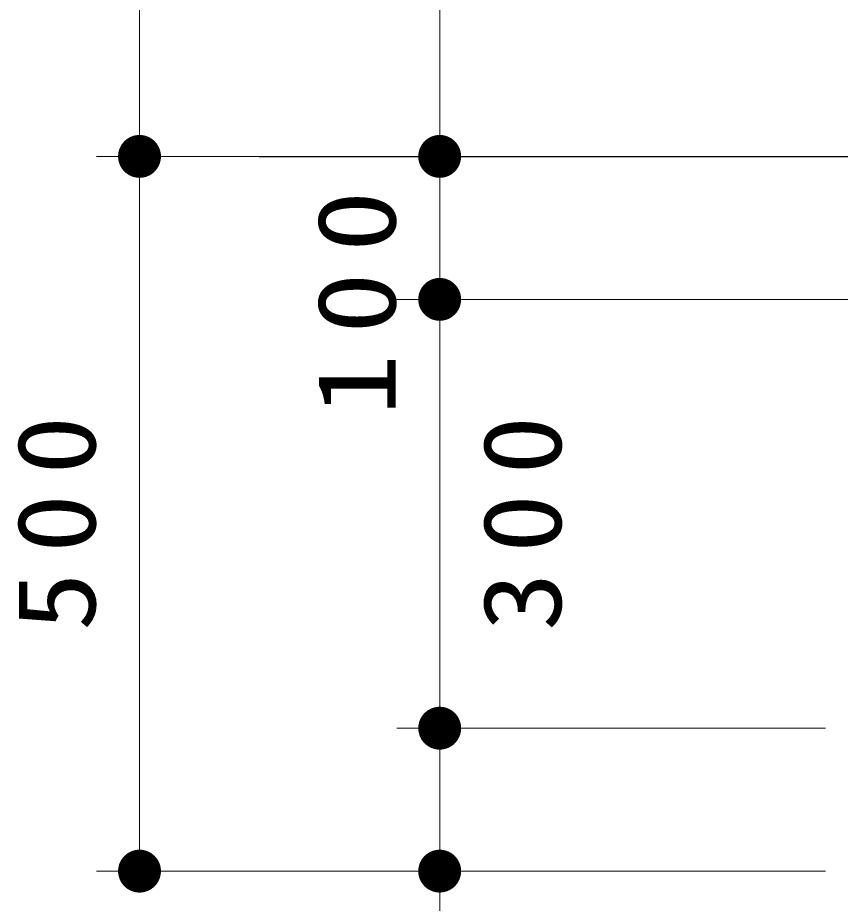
# Model space of a CAD drawing. Units: millimetres on the paper, scale 1:30. Extents: x -610 to 0, y 0 to 257.
# Drawn here: x -322.71 to -303.52, y 77.18 to 97.83 of the extents above; entities that cross this region are included whole.
import ezdxf

# ---------------------------------------------------------------- set-up
doc = ezdxf.new("R2010")
doc.units = ezdxf.units.MM
doc.layers.add('1_30', color=7, linetype='Continuous', lineweight=13)
doc.styles.add('ＭＳ ゴシック', font='')
doc.styles.get('ＭＳ ゴシック').set_extended_font_data('MS Gothic')

# ---------------------------------------------------------------- blocks, each defined once
blk = doc.blocks.new('filled_dot')
at = {"color": 0, "linetype": 'Continuous', "lineweight": -2, "const_width": 1.25}
blk.add_lwpolyline([(-0.625, 0, 1), (0.625, 0, 1)], format="xyb", close=True, dxfattribs=at)

msp = doc.modelspace()

# ---------------------------------------------------------------- linework, layer by layer
at = {"layer": '1_30'}
for p, q in [((-319.865, 94.601), (-319.865, 121.267)), ((-312.865, 94.601), (-312.865, 107.934)), ((-305.615, 94.601), (-320.865, 94.601)), ((-319.865, 77.934), (-319.865, 94.601)), ((-305.615, 94.601), (-313.865, 94.601)), ((-298.207, 94.601), (-313.865, 94.601)), ((-312.865, 91.267), (-312.865, 94.601)), ((-302.199, 91.267), (-313.865, 91.267)), ((-312.865, 81.267), (-312.865, 91.267)), ((-303.865, 81.267), (-313.865, 81.267)), ((-312.865, 70.918), (-312.865, 81.267)), ((-307.199, 77.934), (-320.865, 77.934)), ((-303.865, 77.934), (-313.865, 77.934))]:
    msp.add_line(p, q, dxfattribs=at)
at = {"layer": '1_30', "color": 3, "lineweight": 25}
msp.add_line((-317.073, 94.601), (-297.207, 94.601), dxfattribs=at)

# ---------------------------------------------------------------- block references
at = {"layer": '1_30', "xscale": 0.4, "yscale": 0.4}
for p, rotation in [((-319.865, 94.601), 270), ((-319.865, 94.601), 90), ((-312.865, 94.601), 270), ((-312.865, 94.601), 90), ((-312.865, 91.267), 270), ((-312.865, 91.267), 90), ((-312.865, 81.267), 270), ((-312.865, 81.267), 90), ((-319.865, 77.934), 90), ((-312.865, 77.934), 90)]:
    msp.add_blockref('filled_dot', p, dxfattribs=dict(at, rotation=rotation))

# ---------------------------------------------------------------- texts
at = {"layer": '1_30', "char_height": 1.833, "rotation": 90, "style": 'ＭＳ ゴシック'}
for s, insert, attachment_point in [('\\T1.33;\\W1.15;100', (-313.865, 91.416), 8), ('\\T1.33;\\W1.1;500', (-320.865, 86.267), 8), ('\\T1.33;\\W1.1;300', (-311.865, 86.267), 2)]:
    msp.add_mtext(s, dxfattribs=dict(at, insert=insert, attachment_point=attachment_point))

doc.saveas('drawing.dxf')
